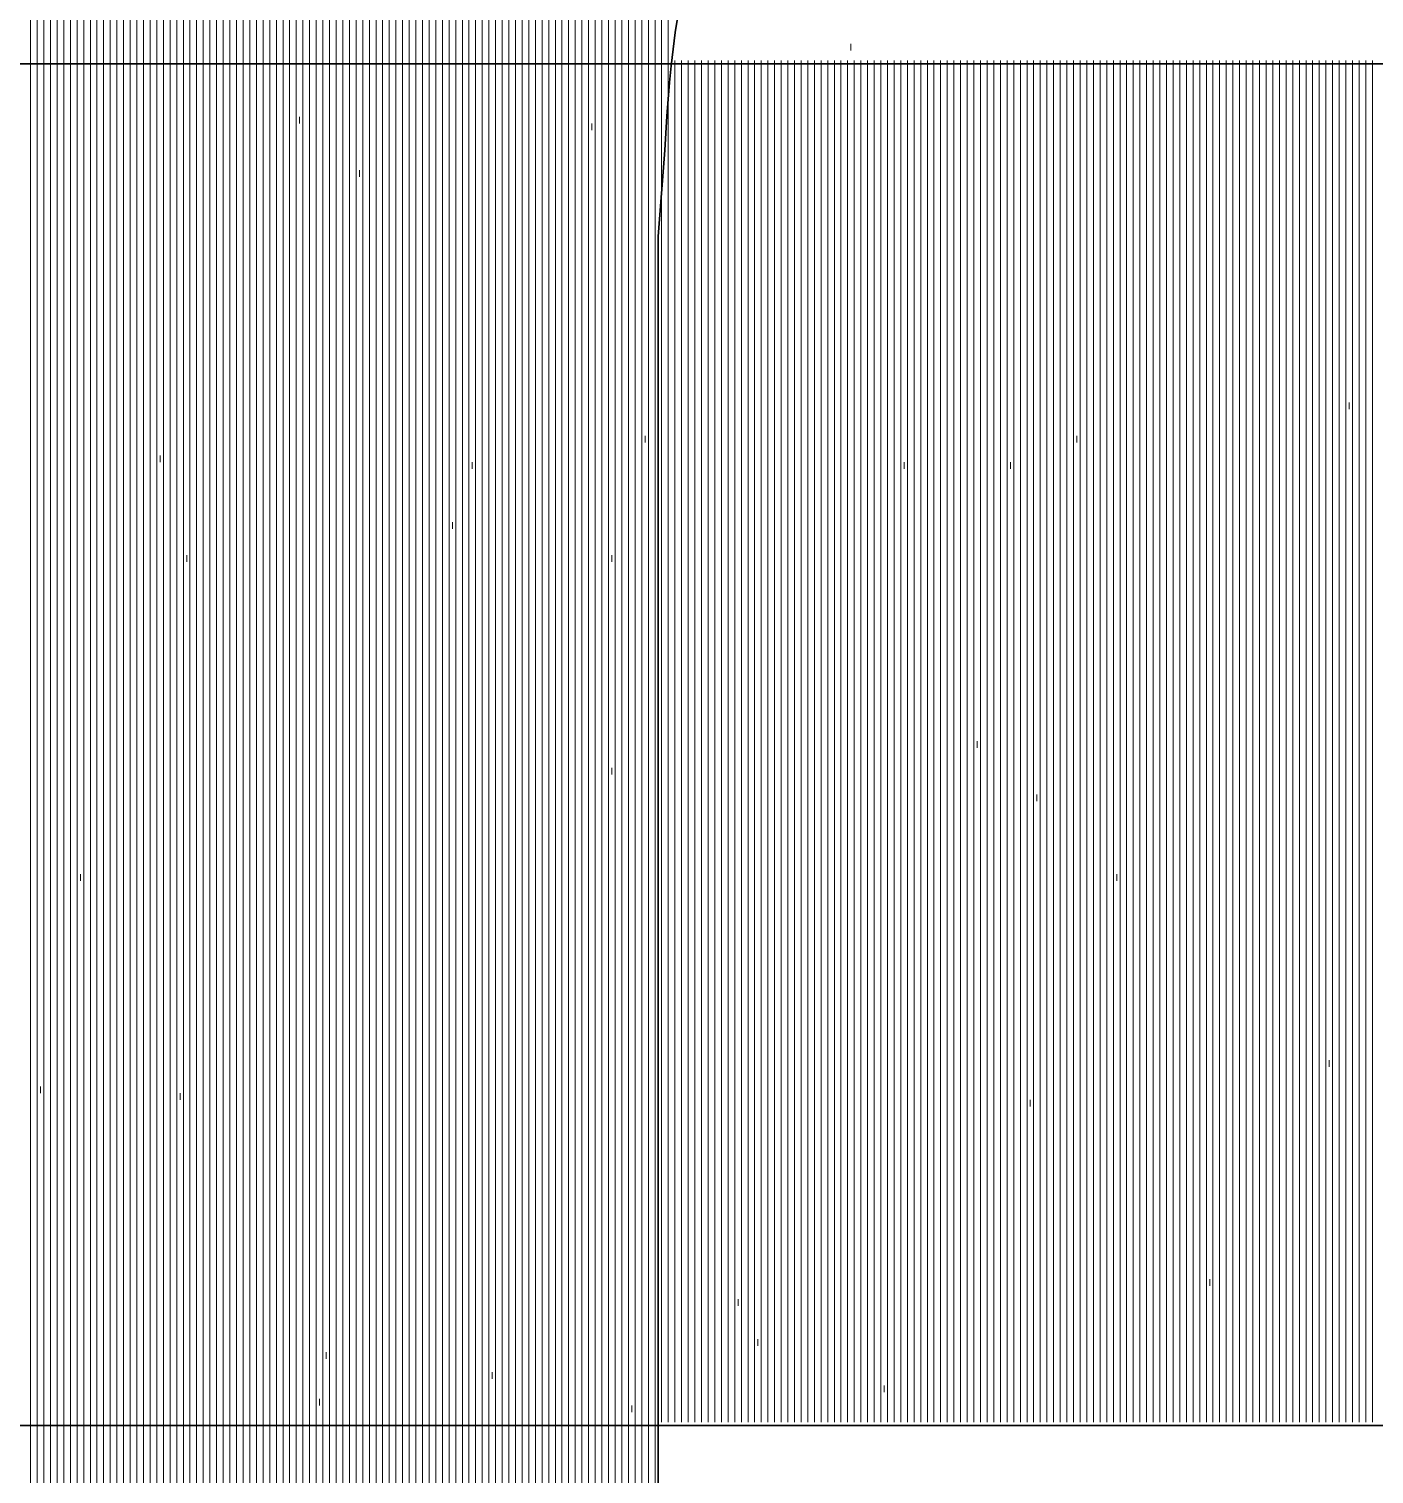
# Model space of a CAD drawing. Header units: inches. Extents: x 5 to 516, y -193 to 129.
# Drawn here: x 56.143 to 56.818, y -51.431 to -50.705 of the extents above; entities that cross this region are included whole.
import ezdxf

# ---------------------------------------------------------------- set-up
doc = ezdxf.new("R2010")
doc.units = ezdxf.units.IN
doc.header["$MEASUREMENT"] = 0
doc.layers.add('PDF4_Geometry', color=7, linetype='Continuous')

msp = doc.modelspace()

# ---------------------------------------------------------------- linework, layer by layer
at = {"layer": 'PDF4_Geometry', "lineweight": 15}
for points in [[(56.1437539, -51.6546477), (56.1437539, -50.0213142), (56.1437539, -51.6546477)], [(56.1470837, -51.6546477), (56.1470837, -50.0213142), (56.1470837, -51.6546477)], [(56.1504203, -51.6546477), (56.1504203, -50.0213142), (56.1504203, -51.6546477)], [(56.1537501, -51.6546477), (56.1537501, -50.0213142), (56.1537501, -51.6546477)], [(56.1570867, -51.6546477), (56.1570867, -50.0213142), (56.1570867, -51.6546477)], [(56.1604165, -51.6546477), (56.1604165, -50.0213142), (56.1604165, -51.6546477)], [(56.1637531, -51.6546477), (56.1637531, -50.0213142), (56.1637531, -51.6546477)], [(56.1670829, -51.6546477), (56.1670829, -50.0213142), (56.1670829, -51.6546477)], [(56.1704195, -51.6546477), (56.1704195, -50.0213142), (56.1704195, -51.6546477)], [(56.1737561, -51.6546477), (56.1737561, -50.0213142), (56.1737561, -51.6546477)], [(56.1770859, -51.6546477), (56.1770859, -50.0213142), (56.1770859, -51.6546477)], [(56.1804157, -51.6546477), (56.1804157, -50.0213142), (56.1804157, -51.6546477)], [(56.1837523, -51.6546477), (56.1837523, -50.0213142), (56.1837523, -51.6546477)], [(56.1870889, -51.6546477), (56.1870889, -50.0213142), (56.1870889, -51.6546477)], [(56.1904187, -51.6546477), (56.1904187, -50.0213142), (56.1904187, -51.6546477)], [(56.1937485, -51.6546477), (56.1937485, -50.0213142), (56.1937485, -51.6546477)], [(56.1970851, -51.6546477), (56.1970851, -50.0213142), (56.1970851, -51.6546477)], [(56.2004217, -51.6546477), (56.2004217, -50.0213142), (56.2004217, -51.6546477)], [(56.2037515, -51.6546477), (56.2037515, -50.0213142), (56.2037515, -51.6546477)], [(56.2070881, -51.6546477), (56.2070881, -50.0213142), (56.2070881, -51.6546477)], [(56.2104179, -51.6546477), (56.2104179, -50.0213142), (56.2104179, -51.6546477)], [(56.2137545, -51.6546477), (56.2137545, -50.0213142), (56.2137545, -51.6546477)], [(56.2170843, -51.6546477), (56.2170843, -50.0213142), (56.2170843, -51.6546477)], [(56.2204208, -51.6546477), (56.2204208, -50.0213142), (56.2204208, -51.6546477)], [(56.2237507, -51.6546477), (56.2237507, -50.0213142), (56.2237507, -51.6546477)], [(56.2270872, -51.6546477), (56.2270872, -50.0213142), (56.2270872, -51.6546477)], [(56.2304171, -51.6546477), (56.2304171, -50.0213142), (56.2304171, -51.6546477)], [(56.2337536, -51.6546477), (56.2337536, -50.0213142), (56.2337536, -51.6546477)], [(56.2370834, -51.6546477), (56.2370834, -50.0213142), (56.2370834, -51.6546477)], [(56.24042, -51.6546477), (56.24042, -50.0213142), (56.24042, -51.6546477)], [(56.2437498, -51.6546477), (56.2437498, -50.0213142), (56.2437498, -51.6546477)], [(56.2470864, -51.6546477), (56.2470864, -50.0213142), (56.2470864, -51.6546477)], [(56.2504162, -51.6546477), (56.2504162, -50.0213142), (56.2504162, -51.6546477)], [(56.2537528, -51.6546477), (56.2537528, -50.0213142), (56.2537528, -51.6546477)], [(56.2570894, -51.6546477), (56.2570894, -50.0213142), (56.2570894, -51.6546477)], [(56.2604192, -51.6546477), (56.2604192, -50.0213142), (56.2604192, -51.6546477)], [(56.263749, -51.6546477), (56.263749, -50.0213142), (56.263749, -51.6546477)], [(56.2670856, -51.6546477), (56.2670856, -50.0213142), (56.2670856, -51.6546477)], [(56.2704222, -51.6546477), (56.2704222, -50.0213142), (56.2704222, -51.6546477)], [(56.273752, -51.6546477), (56.273752, -50.0213142), (56.273752, -51.6546477)], [(56.2770818, -51.6546477), (56.2770818, -50.0213142), (56.2770818, -51.6546477)], [(56.2804184, -51.6546477), (56.2804184, -50.0213142), (56.2804184, -51.6546477)], [(56.283755, -51.6546477), (56.283755, -50.0213142), (56.283755, -51.6546477)], [(56.2870848, -51.6546477), (56.2870848, -50.0213142), (56.2870848, -51.6546477)], [(56.2904214, -51.6546477), (56.2904214, -50.0213142), (56.2904214, -51.6546477)], [(56.2937512, -51.6546477), (56.2937512, -50.0213142), (56.2937512, -51.6546477)], [(56.2970878, -51.6546477), (56.2970878, -50.0213142), (56.2970878, -51.6546477)], [(56.3004176, -51.6546477), (56.3004176, -50.0213142), (56.3004176, -51.6546477)], [(56.3037542, -51.6546477), (56.3037542, -50.0213142), (56.3037542, -51.6546477)], [(56.307084, -51.6546477), (56.307084, -50.0213142), (56.307084, -51.6546477)], [(56.3104206, -51.6546477), (56.3104206, -50.0213142), (56.3104206, -51.6546477)], [(56.3137504, -51.6546477), (56.3137504, -50.0213142), (56.3137504, -51.6546477)], [(56.317087, -51.6546477), (56.317087, -50.0213142), (56.317087, -51.6546477)], [(56.3204168, -51.6546477), (56.3204168, -50.0213142), (56.3204168, -51.6546477)], [(56.3237534, -51.6546477), (56.3237534, -50.0213142), (56.3237534, -51.6546477)], [(56.3270832, -51.6546477), (56.3270832, -50.0213142), (56.3270832, -51.6546477)], [(56.3304198, -51.6546477), (56.3304198, -50.0213142), (56.3304198, -51.6546477)], [(56.3337496, -51.6546477), (56.3337496, -50.0213142), (56.3337496, -51.6546477)], [(56.3370862, -51.6546477), (56.3370862, -50.0213142), (56.3370862, -51.6546477)], [(56.3404228, -51.6546477), (56.3404228, -50.0213142), (56.3404228, -51.6546477)], [(56.3437526, -51.6546477), (56.3437526, -50.0213142), (56.3437526, -51.6546477)], [(56.3470824, -51.6546477), (56.3470824, -50.0213142), (56.3470824, -51.6546477)], [(56.350419, -51.6546477), (56.350419, -50.0213142), (56.350419, -51.6546477)], [(56.3537555, -51.6546477), (56.3537555, -50.0213142), (56.3537555, -51.6546477)], [(56.3570854, -51.6546477), (56.3570854, -50.0213142), (56.3570854, -51.6546477)], [(56.3604152, -51.6546477), (56.3604152, -50.0213142), (56.3604152, -51.6546477)], [(56.3637518, -51.6546477), (56.3637518, -50.0213142), (56.3637518, -51.6546477)], [(56.3670883, -51.6546477), (56.3670883, -50.0213142), (56.3670883, -51.6546477)], [(56.3704181, -51.6546477), (56.3704181, -50.0213142), (56.3704181, -51.6546477)], [(56.3737547, -51.6546477), (56.3737547, -50.0213142), (56.3737547, -51.6546477)], [(56.3770845, -51.6546477), (56.3770845, -50.0213142), (56.3770845, -51.6546477)], [(56.3804211, -51.6546477), (56.3804211, -50.0213142), (56.3804211, -51.6546477)], [(56.3837509, -51.6546477), (56.3837509, -50.0213142), (56.3837509, -51.6546477)], [(56.3870875, -51.6546477), (56.3870875, -50.0213142), (56.3870875, -51.6546477)], [(56.3904173, -51.6546477), (56.3904173, -50.0213142), (56.3904173, -51.6546477)], [(56.3937539, -51.6546477), (56.3937539, -50.0213142), (56.3937539, -51.6546477)], [(56.3970837, -51.6546477), (56.3970837, -50.0213142), (56.3970837, -51.6546477)], [(56.4004203, -51.6546477), (56.4004203, -50.0213142), (56.4004203, -51.6546477)], [(56.4037501, -51.6546477), (56.4037501, -50.0213142), (56.4037501, -51.6546477)], [(56.4070867, -51.6546477), (56.4070867, -50.0213142), (56.4070867, -51.6546477)], [(56.4104165, -51.6546477), (56.4104165, -50.0213142), (56.4104165, -51.6546477)], [(56.4137531, -51.6546477), (56.4137531, -50.0213142), (56.4137531, -51.6546477)], [(56.4170829, -51.6546477), (56.4170829, -50.0213142), (56.4170829, -51.6546477)], [(56.4204195, -51.6546477), (56.4204195, -50.0213142), (56.4204195, -51.6546477)], [(56.4237561, -51.6546477), (56.4237561, -50.0213142), (56.4237561, -51.6546477)], [(56.4270859, -51.6546477), (56.4270859, -50.0213142), (56.4270859, -51.6546477)], [(56.4304157, -51.6546477), (56.4304157, -50.0213142), (56.4304157, -51.6546477)], [(56.4337523, -51.6546477), (56.4337523, -50.0213142), (56.4337523, -51.6546477)], [(56.4370889, -51.6546477), (56.4370889, -50.0213142), (56.4370889, -51.6546477)], [(56.4404187, -51.6546477), (56.4404187, -50.0213142), (56.4404187, -51.6546477)], [(56.4637545, -50.7413176), (56.4637545, -50.2246508), (56.4637545, -50.7413176)], [(56.4604179, -50.7846457), (56.4604179, -50.2313124), (56.4604179, -50.7846457)], [(56.4570881, -51.6546477), (56.4570881, -50.2346476), (56.4570881, -51.6546477)], [(56.4504217, -51.6546477), (56.4504217, -50.2446476), (56.4504217, -51.6546477)], [(56.4537515, -51.6546477), (56.4537515, -50.2413142), (56.4537515, -51.6546477)], [(56.4437485, -51.6546477), (56.4437485, -50.2513143), (56.4437485, -51.6546477)], [(56.4470851, -51.6546477), (56.4470851, -50.2513143), (56.4470851, -51.6546477)], [(56.1437539, -51.4046477), (56.1437539, -50.7213143), (56.1437539, -51.4046477)], [(56.1470837, -51.4046477), (56.1470837, -50.7213143), (56.1470837, -51.4046477)], [(56.1504203, -51.4046477), (56.1504203, -50.7213143), (56.1504203, -51.4046477)], [(56.1537501, -51.4046477), (56.1537501, -50.7213143), (56.1537501, -51.4046477)], [(56.1570867, -51.4046477), (56.1570867, -50.7213143), (56.1570867, -51.4046477)], [(56.1604165, -51.4046477), (56.1604165, -50.7213143), (56.1604165, -51.4046477)], [(56.1637531, -51.4046477), (56.1637531, -50.7213143), (56.1637531, -51.4046477)], [(56.1670829, -51.4046477), (56.1670829, -50.7213143), (56.1670829, -51.4046477)], [(56.1704195, -51.4046477), (56.1704195, -50.7213143), (56.1704195, -51.4046477)], [(56.1737561, -51.4046477), (56.1737561, -50.7213143), (56.1737561, -51.4046477)], [(56.1770859, -51.4046477), (56.1770859, -50.7213143), (56.1770859, -51.4046477)], [(56.1804157, -51.4046477), (56.1804157, -50.7213143), (56.1804157, -51.4046477)], [(56.1837523, -51.4046477), (56.1837523, -50.7213143), (56.1837523, -51.4046477)], [(56.1870889, -51.4046477), (56.1870889, -50.7213143), (56.1870889, -51.4046477)], [(56.1904187, -51.4046477), (56.1904187, -50.7213143), (56.1904187, -51.4046477)], [(56.1937485, -51.4046477), (56.1937485, -50.7213143), (56.1937485, -51.4046477)], [(56.1970851, -51.4046477), (56.1970851, -50.7213143), (56.1970851, -51.4046477)], [(56.2004217, -51.4046477), (56.2004217, -50.7213143), (56.2004217, -51.4046477)], [(56.2037515, -51.4046477), (56.2037515, -50.7213143), (56.2037515, -51.4046477)], [(56.2070881, -51.4046477), (56.2070881, -50.7213143), (56.2070881, -51.4046477)], [(56.2104179, -51.4046477), (56.2104179, -50.7213143), (56.2104179, -51.4046477)], [(56.2137545, -51.4046477), (56.2137545, -50.7213143), (56.2137545, -51.4046477)], [(56.2170843, -51.4046477), (56.2170843, -50.7213143), (56.2170843, -51.4046477)], [(56.2204208, -51.4046477), (56.2204208, -50.7213143), (56.2204208, -51.4046477)], [(56.2237507, -51.4046477), (56.2237507, -50.7213143), (56.2237507, -51.4046477)], [(56.2270872, -51.4046477), (56.2270872, -50.7213143), (56.2270872, -51.4046477)], [(56.2304171, -51.4046477), (56.2304171, -50.7213143), (56.2304171, -51.4046477)], [(56.2337536, -51.4046477), (56.2337536, -50.7213143), (56.2337536, -51.4046477)], [(56.2370834, -51.4046477), (56.2370834, -50.7213143), (56.2370834, -51.4046477)], [(56.24042, -51.4046477), (56.24042, -50.7213143), (56.24042, -51.4046477)], [(56.2437498, -51.4046477), (56.2437498, -50.7213143), (56.2437498, -51.4046477)], [(56.2470864, -51.4046477), (56.2470864, -50.7213143), (56.2470864, -51.4046477)], [(56.2504162, -51.4046477), (56.2504162, -50.7213143), (56.2504162, -51.4046477)], [(56.2537528, -51.4046477), (56.2537528, -50.7213143), (56.2537528, -51.4046477)], [(56.2570894, -51.4046477), (56.2570894, -50.7213143), (56.2570894, -51.4046477)], [(56.2604192, -51.4046477), (56.2604192, -50.7213143), (56.2604192, -51.4046477)], [(56.263749, -51.4046477), (56.263749, -50.7213143), (56.263749, -51.4046477)], [(56.2670856, -51.4046477), (56.2670856, -50.7213143), (56.2670856, -51.4046477)], [(56.2704222, -51.4046477), (56.2704222, -50.7213143), (56.2704222, -51.4046477)], [(56.273752, -51.4046477), (56.273752, -50.7213143), (56.273752, -51.4046477)], [(56.2770818, -51.4046477), (56.2770818, -50.7213143), (56.2770818, -51.4046477)], [(56.2804184, -51.4046477), (56.2804184, -50.7213143), (56.2804184, -51.4046477)], [(56.283755, -51.4046477), (56.283755, -50.7213143), (56.283755, -51.4046477)], [(56.2870848, -51.4046477), (56.2870848, -50.7213143), (56.2870848, -51.4046477)], [(56.2904214, -51.4046477), (56.2904214, -50.7213143), (56.2904214, -51.4046477)], [(56.2937512, -51.4046477), (56.2937512, -50.7213143), (56.2937512, -51.4046477)], [(56.2970878, -51.4046477), (56.2970878, -50.7213143), (56.2970878, -51.4046477)], [(56.3004176, -51.4046477), (56.3004176, -50.7213143), (56.3004176, -51.4046477)], [(56.3037542, -51.4046477), (56.3037542, -50.7213143), (56.3037542, -51.4046477)], [(56.307084, -51.4046477), (56.307084, -50.7213143), (56.307084, -51.4046477)], [(56.3104206, -51.4046477), (56.3104206, -50.7213143), (56.3104206, -51.4046477)], [(56.3137504, -51.4046477), (56.3137504, -50.7213143), (56.3137504, -51.4046477)], [(56.317087, -51.4046477), (56.317087, -50.7213143), (56.317087, -51.4046477)], [(56.3204168, -51.4046477), (56.3204168, -50.7213143), (56.3204168, -51.4046477)], [(56.3237534, -51.4046477), (56.3237534, -50.7213143), (56.3237534, -51.4046477)], [(56.3270832, -51.4046477), (56.3270832, -50.7213143), (56.3270832, -51.4046477)], [(56.3304198, -51.4046477), (56.3304198, -50.7213143), (56.3304198, -51.4046477)], [(56.3337496, -51.4046477), (56.3337496, -50.7213143), (56.3337496, -51.4046477)], [(56.3370862, -51.4046477), (56.3370862, -50.7213143), (56.3370862, -51.4046477)], [(56.3404228, -51.4046477), (56.3404228, -50.7213143), (56.3404228, -51.4046477)], [(56.3437526, -51.4046477), (56.3437526, -50.7213143), (56.3437526, -51.4046477)], [(56.3470824, -51.4046477), (56.3470824, -50.7213143), (56.3470824, -51.4046477)], [(56.350419, -51.4046477), (56.350419, -50.7213143), (56.350419, -51.4046477)], [(56.3537555, -51.4046477), (56.3537555, -50.7213143), (56.3537555, -51.4046477)], [(56.3570854, -51.4046477), (56.3570854, -50.7213143), (56.3570854, -51.4046477)], [(56.3604152, -51.4046477), (56.3604152, -50.7213143), (56.3604152, -51.4046477)], [(56.3637518, -51.4046477), (56.3637518, -50.7213143), (56.3637518, -51.4046477)], [(56.3670883, -51.4046477), (56.3670883, -50.7213143), (56.3670883, -51.4046477)], [(56.3704181, -51.4046477), (56.3704181, -50.7213143), (56.3704181, -51.4046477)], [(56.3737547, -51.4046477), (56.3737547, -50.7213143), (56.3737547, -51.4046477)], [(56.3770845, -51.4046477), (56.3770845, -50.7213143), (56.3770845, -51.4046477)], [(56.3804211, -51.4046477), (56.3804211, -50.7213143), (56.3804211, -51.4046477)], [(56.3837509, -51.4046477), (56.3837509, -50.7213143), (56.3837509, -51.4046477)], [(56.3870875, -51.4046477), (56.3870875, -50.7213143), (56.3870875, -51.4046477)], [(56.3904173, -51.4046477), (56.3904173, -50.7213143), (56.3904173, -51.4046477)], [(56.3937539, -51.4046477), (56.3937539, -50.7213143), (56.3937539, -51.4046477)], [(56.3970837, -51.4046477), (56.3970837, -50.7213143), (56.3970837, -51.4046477)], [(56.4004203, -51.4046477), (56.4004203, -50.7213143), (56.4004203, -51.4046477)], [(56.4037501, -51.4046477), (56.4037501, -50.7213143), (56.4037501, -51.4046477)], [(56.4070867, -51.4046477), (56.4070867, -50.7213143), (56.4070867, -51.4046477)], [(56.4104165, -51.4046477), (56.4104165, -50.7213143), (56.4104165, -51.4046477)], [(56.4137531, -51.4046477), (56.4137531, -50.7213143), (56.4137531, -51.4046477)], [(56.4170829, -51.4046477), (56.4170829, -50.7213143), (56.4170829, -51.4046477)], [(56.4204195, -51.4046477), (56.4204195, -50.7213143), (56.4204195, -51.4046477)], [(56.4237561, -51.4046477), (56.4237561, -50.7213143), (56.4237561, -51.4046477)], [(56.4270859, -51.4046477), (56.4270859, -50.7213143), (56.4270859, -51.4046477)], [(56.4304157, -51.4046477), (56.4304157, -50.7213143), (56.4304157, -51.4046477)], [(56.4337523, -51.4046477), (56.4337523, -50.7213143), (56.4337523, -51.4046477)], [(56.4370889, -51.4046477), (56.4370889, -50.7213143), (56.4370889, -51.4046477)], [(56.4404187, -51.4046477), (56.4404187, -50.7213143), (56.4404187, -51.4046477)], [(56.4437485, -51.4046477), (56.4437485, -50.7213143), (56.4437485, -51.4046477)], [(56.4470851, -51.4046477), (56.4470851, -50.7213143), (56.4470851, -51.4046477)], [(56.4504217, -51.4046477), (56.4504217, -50.7213143), (56.4504217, -51.4046477)], [(56.4537515, -51.4046477), (56.4537515, -50.7213143), (56.4537515, -51.4046477)], [(56.4570881, -51.4046477), (56.4570881, -50.7213143), (56.4570881, -51.4046477)], [(56.4604179, -51.4046477), (56.4604179, -50.7213143), (56.4604179, -51.4046477)], [(56.4637545, -51.4046477), (56.4637545, -50.7213143), (56.4637545, -51.4046477)], [(56.4670843, -51.4046477), (56.4670843, -50.7213143), (56.4670843, -51.4046477)], [(56.4704209, -51.4046477), (56.4704209, -50.7213143), (56.4704209, -51.4046477)], [(56.4737507, -51.4046477), (56.4737507, -50.7213143), (56.4737507, -51.4046477)], [(56.4770873, -51.4046477), (56.4770873, -50.7213143), (56.4770873, -51.4046477)], [(56.4804171, -51.4046477), (56.4804171, -50.7213143), (56.4804171, -51.4046477)], [(56.4837537, -51.4046477), (56.4837537, -50.7213143), (56.4837537, -51.4046477)], [(56.4870835, -51.4046477), (56.4870835, -50.7213143), (56.4870835, -51.4046477)], [(56.4904201, -51.4046477), (56.4904201, -50.7213143), (56.4904201, -51.4046477)], [(56.4937499, -51.4046477), (56.4937499, -50.7213143), (56.4937499, -51.4046477)], [(56.4970865, -51.4046477), (56.4970865, -50.7213143), (56.4970865, -51.4046477)], [(56.5004163, -51.4046477), (56.5004163, -50.7213143), (56.5004163, -51.4046477)], [(56.5037528, -51.4046477), (56.5037528, -50.7213143), (56.5037528, -51.4046477)], [(56.5070894, -51.4046477), (56.5070894, -50.7213143), (56.5070894, -51.4046477)], [(56.5104192, -51.4046477), (56.5104192, -50.7213143), (56.5104192, -51.4046477)], [(56.5137491, -51.4046477), (56.5137491, -50.7213143), (56.5137491, -51.4046477)], [(56.5170856, -51.4046477), (56.5170856, -50.7213143), (56.5170856, -51.4046477)], [(56.5204222, -51.4046477), (56.5204222, -50.7213143), (56.5204222, -51.4046477)], [(56.523752, -51.4046477), (56.523752, -50.7213143), (56.523752, -51.4046477)], [(56.5270818, -51.4046477), (56.5270818, -50.7213143), (56.5270818, -51.4046477)], [(56.5304184, -51.4046477), (56.5304184, -50.7213143), (56.5304184, -51.4046477)], [(56.533755, -51.4046477), (56.533755, -50.7213143), (56.533755, -51.4046477)], [(56.5370848, -51.4046477), (56.5370848, -50.7213143), (56.5370848, -51.4046477)], [(56.5404214, -51.4046477), (56.5404214, -50.7213143), (56.5404214, -51.4046477)], [(56.5437512, -51.4046477), (56.5437512, -50.7213143), (56.5437512, -51.4046477)], [(56.5470878, -51.4046477), (56.5470878, -50.7213143), (56.5470878, -51.4046477)], [(56.5504176, -51.4046477), (56.5504176, -50.7213143), (56.5504176, -51.4046477)], [(56.5537542, -51.4046477), (56.5537542, -50.7213143), (56.5537542, -51.4046477)], [(56.557084, -51.4046477), (56.557084, -50.7213143), (56.557084, -51.4046477)], [(56.5604206, -51.4046477), (56.5604206, -50.7213143), (56.5604206, -51.4046477)], [(56.5637504, -51.4046477), (56.5637504, -50.7213143), (56.5637504, -51.4046477)], [(56.567087, -51.4046477), (56.567087, -50.7213143), (56.567087, -51.4046477)], [(56.5704168, -51.4046477), (56.5704168, -50.7213143), (56.5704168, -51.4046477)], [(56.5737534, -51.4046477), (56.5737534, -50.7213143), (56.5737534, -51.4046477)], [(56.5770832, -51.4046477), (56.5770832, -50.7213143), (56.5770832, -51.4046477)], [(56.5804198, -51.4046477), (56.5804198, -50.7213143), (56.5804198, -51.4046477)], [(56.5837496, -51.4046477), (56.5837496, -50.7213143), (56.5837496, -51.4046477)], [(56.5870862, -51.4046477), (56.5870862, -50.7213143), (56.5870862, -51.4046477)], [(56.5904228, -51.4046477), (56.5904228, -50.7213143), (56.5904228, -51.4046477)], [(56.5937526, -51.4046477), (56.5937526, -50.7213143), (56.5937526, -51.4046477)], [(56.5970824, -51.4046477), (56.5970824, -50.7213143), (56.5970824, -51.4046477)], [(56.600419, -51.4046477), (56.600419, -50.7213143), (56.600419, -51.4046477)], [(56.6037556, -51.4046477), (56.6037556, -50.7213143), (56.6037556, -51.4046477)], [(56.6070854, -51.4046477), (56.6070854, -50.7213143), (56.6070854, -51.4046477)], [(56.6104152, -51.4046477), (56.6104152, -50.7213143), (56.6104152, -51.4046477)], [(56.6137518, -51.4046477), (56.6137518, -50.7213143), (56.6137518, -51.4046477)], [(56.6170884, -51.4046477), (56.6170884, -50.7213143), (56.6170884, -51.4046477)], [(56.6204182, -51.4046477), (56.6204182, -50.7213143), (56.6204182, -51.4046477)], [(56.6237548, -51.4046477), (56.6237548, -50.7213143), (56.6237548, -51.4046477)], [(56.6270846, -51.4046477), (56.6270846, -50.7213143), (56.6270846, -51.4046477)], [(56.6304212, -51.4046477), (56.6304212, -50.7213143), (56.6304212, -51.4046477)], [(56.633751, -51.4046477), (56.633751, -50.7213143), (56.633751, -51.4046477)], [(56.6370875, -51.4046477), (56.6370875, -50.7213143), (56.6370875, -51.4046477)], [(56.6404174, -51.4046477), (56.6404174, -50.7213143), (56.6404174, -51.4046477)], [(56.6437539, -51.4046477), (56.6437539, -50.7213143), (56.6437539, -51.4046477)], [(56.6470838, -51.4046477), (56.6470838, -50.7213143), (56.6470838, -51.4046477)], [(56.6504203, -51.4046477), (56.6504203, -50.7213143), (56.6504203, -51.4046477)], [(56.6537501, -51.4046477), (56.6537501, -50.7213143), (56.6537501, -51.4046477)], [(56.6570867, -51.4046477), (56.6570867, -50.7213143), (56.6570867, -51.4046477)], [(56.6604165, -51.4046477), (56.6604165, -50.7213143), (56.6604165, -51.4046477)], [(56.6637531, -51.4046477), (56.6637531, -50.7213143), (56.6637531, -51.4046477)], [(56.6670829, -51.4046477), (56.6670829, -50.7213143), (56.6670829, -51.4046477)], [(56.6704195, -51.4046477), (56.6704195, -50.7213143), (56.6704195, -51.4046477)], [(56.6737561, -51.4046477), (56.6737561, -50.7213143), (56.6737561, -51.4046477)], [(56.6770859, -51.4046477), (56.6770859, -50.7213143), (56.6770859, -51.4046477)], [(56.6804157, -51.4046477), (56.6804157, -50.7213143), (56.6804157, -51.4046477)], [(56.6837523, -51.4046477), (56.6837523, -50.7213143), (56.6837523, -51.4046477)], [(56.6870889, -51.4046477), (56.6870889, -50.7213143), (56.6870889, -51.4046477)], [(56.6904187, -51.4046477), (56.6904187, -50.7213143), (56.6904187, -51.4046477)], [(56.6937485, -51.4046477), (56.6937485, -50.7213143), (56.6937485, -51.4046477)], [(56.6970851, -51.4046477), (56.6970851, -50.7213143), (56.6970851, -51.4046477)], [(56.7004217, -51.4046477), (56.7004217, -50.7213143), (56.7004217, -51.4046477)], [(56.7037515, -51.4046477), (56.7037515, -50.7213143), (56.7037515, -51.4046477)], [(56.7070881, -51.4046477), (56.7070881, -50.7213143), (56.7070881, -51.4046477)], [(56.7104179, -51.4046477), (56.7104179, -50.7213143), (56.7104179, -51.4046477)], [(56.7137545, -51.4046477), (56.7137545, -50.7213143), (56.7137545, -51.4046477)], [(56.7170843, -51.4046477), (56.7170843, -50.7213143), (56.7170843, -51.4046477)], [(56.7204209, -51.4046477), (56.7204209, -50.7213143), (56.7204209, -51.4046477)], [(56.7237507, -51.4046477), (56.7237507, -50.7213143), (56.7237507, -51.4046477)], [(56.7270873, -51.4046477), (56.7270873, -50.7213143), (56.7270873, -51.4046477)], [(56.7304171, -51.4046477), (56.7304171, -50.7213143), (56.7304171, -51.4046477)], [(56.7337537, -51.4046477), (56.7337537, -50.7213143), (56.7337537, -51.4046477)], [(56.7370835, -51.4046477), (56.7370835, -50.7213143), (56.7370835, -51.4046477)], [(56.7404201, -51.4046477), (56.7404201, -50.7213143), (56.7404201, -51.4046477)], [(56.7437499, -51.4046477), (56.7437499, -50.7213143), (56.7437499, -51.4046477)], [(56.7470865, -51.4046477), (56.7470865, -50.7213143), (56.7470865, -51.4046477)], [(56.7504163, -51.4046477), (56.7504163, -50.7213143), (56.7504163, -51.4046477)], [(56.7537529, -51.4046477), (56.7537529, -50.7213143), (56.7537529, -51.4046477)], [(56.7570895, -51.4046477), (56.7570895, -50.7213143), (56.7570895, -51.4046477)], [(56.7604193, -51.4046477), (56.7604193, -50.7213143), (56.7604193, -51.4046477)], [(56.7637491, -51.4046477), (56.7637491, -50.7213143), (56.7637491, -51.4046477)], [(56.7670857, -51.4046477), (56.7670857, -50.7213143), (56.7670857, -51.4046477)], [(56.7704222, -51.4046477), (56.7704222, -50.7213143), (56.7704222, -51.4046477)], [(56.7737521, -51.4046477), (56.7737521, -50.7213143), (56.7737521, -51.4046477)], [(56.7770819, -51.4046477), (56.7770819, -50.7213143), (56.7770819, -51.4046477)], [(56.7804185, -51.4046477), (56.7804185, -50.7213143), (56.7804185, -51.4046477)], [(56.783755, -51.4046477), (56.783755, -50.7213143), (56.783755, -51.4046477)], [(56.7870848, -51.4046477), (56.7870848, -50.7213143), (56.7870848, -51.4046477)], [(56.7904214, -51.4046477), (56.7904214, -50.7213143), (56.7904214, -51.4046477)], [(56.7937512, -51.4046477), (56.7937512, -50.7213143), (56.7937512, -51.4046477)], [(56.7970878, -51.4046477), (56.7970878, -50.7213143), (56.7970878, -51.4046477)], [(56.8004176, -51.4046477), (56.8004176, -50.7213143), (56.8004176, -51.4046477)], [(56.8037542, -51.4046477), (56.8037542, -50.7213143), (56.8037542, -51.4046477)], [(56.807084, -51.4046477), (56.807084, -50.7213143), (56.807084, -51.4046477)], [(56.8104206, -51.4046477), (56.8104206, -50.7213143), (56.8104206, -51.4046477)], [(56.8137504, -51.4046477), (56.8137504, -50.7213143), (56.8137504, -51.4046477)], [(56.817087, -51.4046477), (56.817087, -50.7213143), (56.817087, -51.4046477)]]:
    msp.add_lwpolyline(points, close=True, dxfattribs=at)
at = {"layer": 'PDF4_Geometry', "lineweight": 35}
msp.add_lwpolyline([(56.4987501, -50.1829785), (56.4720835, -50.2196451), (56.4520835, -50.2563118), (56.4454168, -50.2563118), (56.4454168, -50.0229785), (55.9154168, -50.0229785), (55.9154168, -51.6596453), (56.4587501, -51.6596453), (56.4587501, -50.8096452), (56.4620835, -50.7663119)], dxfattribs=at)
at = {"layer": 'PDF4_Geometry', "lineweight": 15}
for points in [[(56.5554157, -50.7163135), (56.5554157, -50.7129837)], [(56.2787501, -50.7529821), (56.2787501, -50.7496455)], [(56.4254176, -50.7563119), (56.4254176, -50.7529821)], [(56.3087523, -50.7796476), (56.3087523, -50.776311)], [(56.8054157, -50.896313), (56.8054157, -50.8929831)], [(56.4520832, -50.9129823), (56.4520832, -50.9096458)], [(56.6687512, -50.9129823), (56.6687512, -50.9096458)], [(56.2087496, -50.9229785), (56.2087496, -50.9196488)], [(56.3654201, -50.9263151), (56.3654201, -50.9229785)], [(56.5820881, -50.9263151), (56.5820881, -50.9229785)], [(56.6354193, -50.9263151), (56.6354193, -50.9229785)], [(56.3554171, -50.9563173), (56.3554171, -50.9529807)], [(56.2220823, -50.9729799), (56.2220823, -50.9696501)], [(56.4354206, -50.9729799), (56.4354206, -50.9696501)], [(56.6187499, -51.0663162), (56.6187499, -51.0629797)], [(56.4354206, -51.079649), (56.4354206, -51.0763124)], [(56.648752, -51.0929818), (56.648752, -51.0896452)], [(56.1687512, -51.1329802), (56.1687512, -51.1296504)], [(56.6887504, -51.1329802), (56.6887504, -51.1296504)], [(56.7954196, -51.2263165), (56.7954196, -51.2229799)], [(56.148752, -51.2396493), (56.148752, -51.2363127)], [(56.2187526, -51.2429791), (56.2187526, -51.2396493)], [(56.6454223, -51.2463157), (56.6454223, -51.2429791)], [(56.735422, -51.3363155), (56.735422, -51.3329788)], [(56.4987548, -51.3463116), (56.4987548, -51.3429818)], [(56.508751, -51.3663176), (56.508751, -51.362981)], [(56.2920829, -51.372984), (56.2920829, -51.3696474)], [(56.3754162, -51.3829802), (56.3754162, -51.3796504)], [(56.2887531, -51.396313), (56.2887531, -51.3929832)], [(56.5720851, -51.3896466), (56.5720851, -51.3863168)], [(56.4454168, -51.3996496), (56.4454168, -51.396313)]]:
    msp.add_lwpolyline(points, dxfattribs=at)
at = {"layer": 'PDF4_Geometry', "lineweight": 35}
msp.add_lwpolyline([(47.9154207, -51.4063133), (47.9154207, -50.7229799), (63.6520892, -50.7229799), (63.6520892, -51.4063133)], close=True, dxfattribs=at)
msp.add_open_spline([(56.4620835, -50.7663119), (56.4694168, -50.5837563), (56.5529168, -50.4205896), (56.7554168, -50.4163118)], degree=3, dxfattribs=at)

doc.saveas('drawing.dxf')
